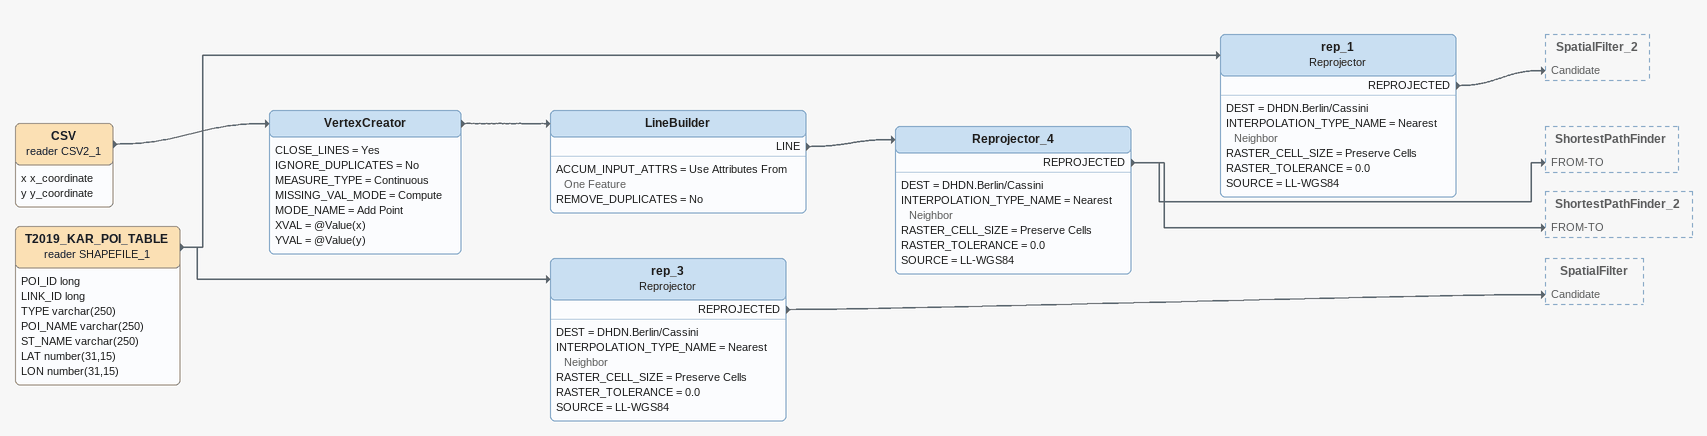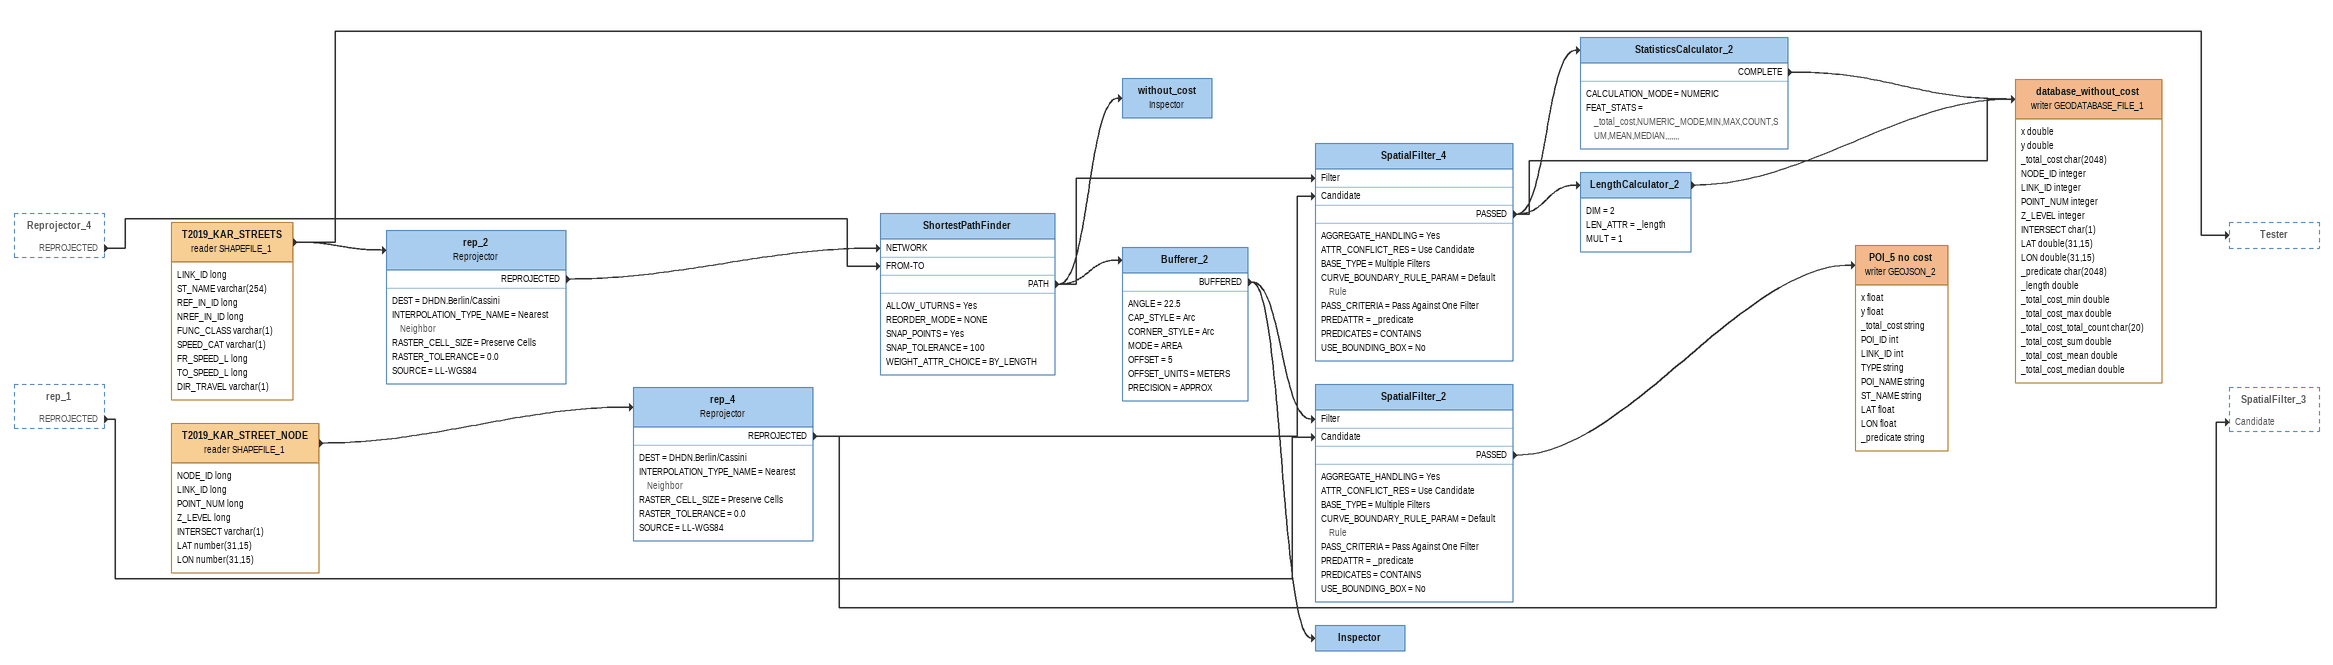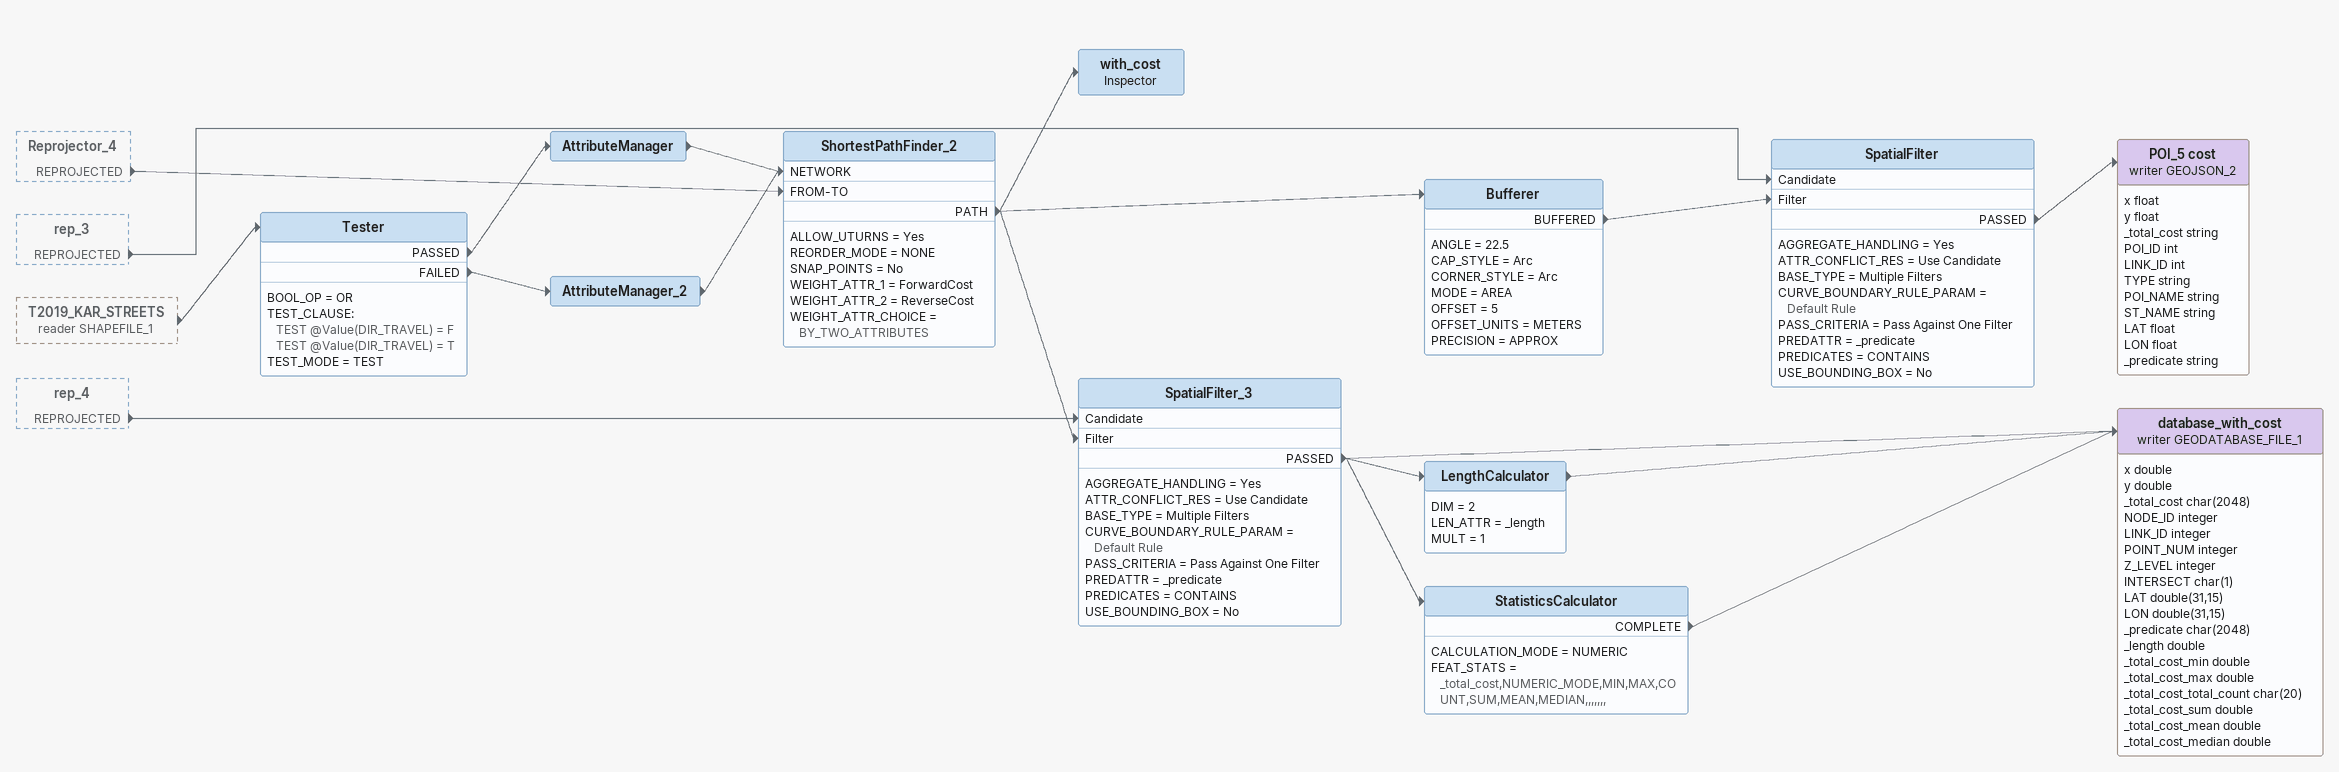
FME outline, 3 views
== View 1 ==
CSV (reader CSV2_1)
    attributes: x x_coordinate, y y_coordinate
    -> VertexCreator
VertexCreator
    CLOSE_LINES = Yes
    IGNORE_DUPLICATES = No
    MEASURE_TYPE = Continuous
    MISSING_VAL_MODE = Compute
    MODE_NAME = Add Point
    XVAL = @Value(x)
    YVAL = @Value(y)
    -> LineBuilder
LineBuilder
    ACCUM_INPUT_ATTRS = Use Attributes From One Feature
    REMOVE_DUPLICATES = No
    LINE -> Reprojector_4
Reprojector_4
    DEST = DHDN.Berlin/Cassini
    INTERPOLATION_TYPE_NAME = Nearest Neighbor
    RASTER_CELL_SIZE = Preserve Cells
    RASTER_TOLERANCE = 0.0
    SOURCE = LL-WGS84
    REPROJECTED -> ShortestPathFinder [FROM-TO]
    REPROJECTED -> ShortestPathFinder_2 [FROM-TO]
T2019_KAR_POI_TABLE (reader SHAPEFILE_1)
    attributes: POI_ID long, LINK_ID long, TYPE varchar(250), POI_NAME varchar(250), ST_NAME varchar(250), LAT number(31,15), LON number(31,15)
    -> rep_3
    -> rep_1
rep_1: Reprojector
    DEST = DHDN.Berlin/Cassini
    INTERPOLATION_TYPE_NAME = Nearest Neighbor
    RASTER_CELL_SIZE = Preserve Cells
    RASTER_TOLERANCE = 0.0
    SOURCE = LL-WGS84
    REPROJECTED -> SpatialFilter_2 [Candidate]
rep_3: Reprojector
    DEST = DHDN.Berlin/Cassini
    INTERPOLATION_TYPE_NAME = Nearest Neighbor
    RASTER_CELL_SIZE = Preserve Cells
    RASTER_TOLERANCE = 0.0
    SOURCE = LL-WGS84
    REPROJECTED -> SpatialFilter [Candidate]

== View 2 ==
Reprojector_4 [outside]
    REPROJECTED -> ShortestPathFinder [FROM-TO]
rep_1 [outside]
    REPROJECTED -> SpatialFilter_2 [Candidate]
T2019_KAR_STREET_NODE (reader SHAPEFILE_1)
    attributes: NODE_ID long, LINK_ID long, POINT_NUM long, Z_LEVEL long, INTERSECT varchar(1), LAT number(31,15), LON number(31,15)
    -> rep_4
rep_4: Reprojector
    DEST = DHDN.Berlin/Cassini
    INTERPOLATION_TYPE_NAME = Nearest Neighbor
    RASTER_CELL_SIZE = Preserve Cells
    RASTER_TOLERANCE = 0.0
    SOURCE = LL-WGS84
    REPROJECTED -> SpatialFilter_3 [Candidate]
    REPROJECTED -> SpatialFilter_4 [Candidate]
T2019_KAR_STREETS (reader SHAPEFILE_1)
    attributes: LINK_ID long, ST_NAME varchar(254), REF_IN_ID long, NREF_IN_ID long, FUNC_CLASS varchar(1), SPEED_CAT varchar(1), FR_SPEED_L long, TO_SPEED_L long, DIR_TRAVEL varchar(1)
    -> Tester
    -> rep_2
rep_2: Reprojector
    DEST = DHDN.Berlin/Cassini
    INTERPOLATION_TYPE_NAME = Nearest Neighbor
    RASTER_CELL_SIZE = Preserve Cells
    RASTER_TOLERANCE = 0.0
    SOURCE = LL-WGS84
    REPROJECTED -> ShortestPathFinder [NETWORK]
ShortestPathFinder
    ALLOW_UTURNS = Yes
    REORDER_MODE = NONE
    SNAP_POINTS = Yes
    SNAP_TOLERANCE = 100
    WEIGHT_ATTR_CHOICE = BY_LENGTH
    PATH -> without_cost
    PATH -> Bufferer_2
    PATH -> SpatialFilter_4 [Filter]
without_cost: Inspector
SpatialFilter_4
    AGGREGATE_HANDLING = Yes
    ATTR_CONFLICT_RES = Use Candidate
    BASE_TYPE = Multiple Filters
    CURVE_BOUNDARY_RULE_PARAM = Default Rule
    PASS_CRITERIA = Pass Against One Filter
    PREDATTR = _predicate
    PREDICATES = CONTAINS
    USE_BOUNDING_BOX = No
    PASSED -> LengthCalculator_2
    PASSED -> StatisticsCalculator_2
    PASSED -> database_without_cost (writer GEODATABASE_FILE_1)
StatisticsCalculator_2
    CALCULATION_MODE = NUMERIC
    FEAT_STATS = _total_cost,NUMERIC_MODE,MIN,MAX,COUNT,SUM,MEAN,MEDIAN,,,,,,,
    COMPLETE -> database_without_cost (writer GEODATABASE_FILE_1)
LengthCalculator_2
    DIM = 2
    LEN_ATTR = _length
    MULT = 1
    -> database_without_cost (writer GEODATABASE_FILE_1)
database_without_cost (writer GEODATABASE_FILE_1)
    attributes: x double, y double, _total_cost char(2048), NODE_ID integer, LINK_ID integer, POINT_NUM integer, Z_LEVEL integer, INTERSECT char(1), LAT double(31,15), LON double(31,15), _predicate char(2048), _length double, _total_cost_min double, _total_cost_max double, _total_cost_total_count char(20), _total_cost_sum double, _total_cost_mean double, _total_cost_median double
Bufferer_2
    ANGLE = 22.5
    CAP_STYLE = Arc
    CORNER_STYLE = Arc
    MODE = AREA
    OFFSET = 5
    OFFSET_UNITS = METERS
    PRECISION = APPROX
    BUFFERED -> SpatialFilter_2 [Filter]
    BUFFERED -> Inspector
SpatialFilter_2
    AGGREGATE_HANDLING = Yes
    ATTR_CONFLICT_RES = Use Candidate
    BASE_TYPE = Multiple Filters
    CURVE_BOUNDARY_RULE_PARAM = Default Rule
    PASS_CRITERIA = Pass Against One Filter
    PREDATTR = _predicate
    PREDICATES = CONTAINS
    USE_BOUNDING_BOX = No
    PASSED -> POI_5 no cost (writer GEOJSON_2)
POI_5 no cost (writer GEOJSON_2)
    attributes: x float, y float, _total_cost string, POI_ID int, LINK_ID int, TYPE string, POI_NAME string, ST_NAME string, LAT float, LON float, _predicate string
Inspector

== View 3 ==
Reprojector_4 [outside]
    REPROJECTED -> ShortestPathFinder_2 [FROM-TO]
rep_3 [outside]
    REPROJECTED -> SpatialFilter [Candidate]
T2019_KAR_STREETS (reader SHAPEFILE_1) [outside]
    -> Tester
rep_4 [outside]
    REPROJECTED -> SpatialFilter_3 [Candidate]
Tester
    BOOL_OP = OR
    TEST_CLAUSE:
      TEST @Value(DIR_TRAVEL) = F
      TEST @Value(DIR_TRAVEL) = T
    TEST_MODE = TEST
    PASSED -> AttributeManager
    FAILED -> AttributeManager_2
AttributeManager
    -> ShortestPathFinder_2 [NETWORK]
AttributeManager_2
    -> ShortestPathFinder_2 [NETWORK]
ShortestPathFinder_2
    ALLOW_UTURNS = Yes
    REORDER_MODE = NONE
    SNAP_POINTS = No
    WEIGHT_ATTR_1 = ForwardCost
    WEIGHT_ATTR_2 = ReverseCost
    WEIGHT_ATTR_CHOICE = BY_TWO_ATTRIBUTES
    PATH -> with_cost
    PATH -> Bufferer
    PATH -> SpatialFilter_3 [Filter]
with_cost: Inspector
Bufferer
    ANGLE = 22.5
    CAP_STYLE = Arc
    CORNER_STYLE = Arc
    MODE = AREA
    OFFSET = 5
    OFFSET_UNITS = METERS
    PRECISION = APPROX
    BUFFERED -> SpatialFilter [Filter]
SpatialFilter
    AGGREGATE_HANDLING = Yes
    ATTR_CONFLICT_RES = Use Candidate
    BASE_TYPE = Multiple Filters
    CURVE_BOUNDARY_RULE_PARAM = Default Rule
    PASS_CRITERIA = Pass Against One Filter
    PREDATTR = _predicate
    PREDICATES = CONTAINS
    USE_BOUNDING_BOX = No
    PASSED -> POI_5 cost (writer GEOJSON_2)
POI_5 cost (writer GEOJSON_2)
    attributes: x float, y float, _total_cost string, POI_ID int, LINK_ID int, TYPE string, POI_NAME string, ST_NAME string, LAT float, LON float, _predicate string
SpatialFilter_3
    AGGREGATE_HANDLING = Yes
    ATTR_CONFLICT_RES = Use Candidate
    BASE_TYPE = Multiple Filters
    CURVE_BOUNDARY_RULE_PARAM = Default Rule
    PASS_CRITERIA = Pass Against One Filter
    PREDATTR = _predicate
    PREDICATES = CONTAINS
    USE_BOUNDING_BOX = No
    PASSED -> StatisticsCalculator
    PASSED -> LengthCalculator
    PASSED -> database_with_cost (writer GEODATABASE_FILE_1)
LengthCalculator
    DIM = 2
    LEN_ATTR = _length
    MULT = 1
    -> database_with_cost (writer GEODATABASE_FILE_1)
StatisticsCalculator
    CALCULATION_MODE = NUMERIC
    FEAT_STATS = _total_cost,NUMERIC_MODE,MIN,MAX,COUNT,SUM,MEAN,MEDIAN,,,,,,,
    COMPLETE -> database_with_cost (writer GEODATABASE_FILE_1)
database_with_cost (writer GEODATABASE_FILE_1)
    attributes: x double, y double, _total_cost char(2048), NODE_ID integer, LINK_ID integer, POINT_NUM integer, Z_LEVEL integer, INTERSECT char(1), LAT double(31,15), LON double(31,15), _predicate char(2048), _length double, _total_cost_min double, _total_cost_max double, _total_cost_total_count char(20), _total_cost_sum double, _total_cost_mean double, _total_cost_median double
